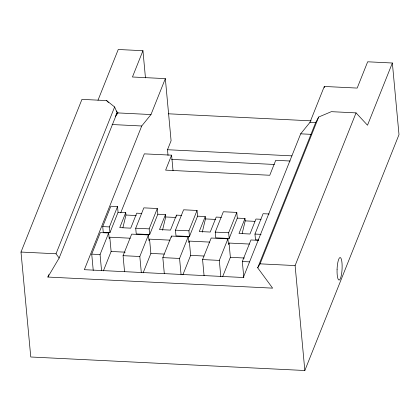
<?xml version="1.0" encoding="UTF-8"?>
<svg xmlns="http://www.w3.org/2000/svg" width="420" height="420" viewBox="0 0 420 420"><rect width="100%" height="100%" fill="white"/><g stroke="black" fill="none" stroke-linecap="round" stroke-linejoin="round"><path stroke-width="0.63" d="M122.918 227.661L125.953 215.03L125.732 212.646L118.067 212.273L109.945 232.633L103.252 232.302L102.722 226.595L110.843 206.236L117.537 206.561L118.067 212.273M162.519 230.234L165.706 216.967L165.485 214.589L157.82 214.216L149.698 234.575L136.243 233.924L135.713 228.218L143.834 207.858L157.295 208.504L157.82 214.216M202.272 232.181L205.459 218.92L205.238 216.541L197.573 216.164L189.452 236.523L175.996 235.867L175.466 230.16L183.593 209.8L197.043 210.457L197.573 216.164M242.167 233.504L245.201 220.873L244.981 218.495L237.316 218.122L229.194 238.476L215.749 237.815L215.219 232.108L223.346 211.754L236.786 212.41L237.316 218.122M109.945 232.633L109.41 226.921L117.537 206.561M130.247 238.208L109.793 237.206L109.2 238.702L108.67 232.995L100.333 232.585L91.728 254.137L93.24 270.412M125.732 212.646L119.758 227.619L130.72 228.16L136.694 213.187L141.808 213.444M120.703 212.851L144.328 153.857L171.591 155.164L165.622 170.137L269.771 175.256L275.746 160.288L290.136 161.023M149.698 234.575L149.168 228.863L157.295 208.504M170.006 240.151L149.552 239.148L148.953 240.644L148.423 234.938L131.675 234.129L123.07 255.675L124.567 271.793M165.485 214.589L159.511 229.561L170.478 230.102L176.447 215.129L181.566 215.381M189.452 236.523L188.921 230.816L197.043 210.457M209.753 242.104L189.304 241.096L188.706 242.597L188.176 236.885L171.434 236.072L162.829 257.618L164.32 273.735M205.238 216.541L199.264 231.509L210.231 232.05L216.2 217.082L221.314 217.334M229.194 238.476L228.664 232.769L236.786 212.41M249.496 244.057L229.047 243.054L228.448 244.55L227.918 238.844L211.186 238.019L202.577 259.571L204.073 275.683M244.981 218.495L239.006 233.468L249.974 234.008L255.943 219.035L261.062 219.287M392.359 63.011L399 134.636L304.836 370.508L30.77 356.995L21 252.053L81.953 99.367L106.627 100.585L114.623 106.964L117.133 112.765L59.152 258.017L47.88 277.058L272.617 288.141L257.696 267.808L315.677 122.556L318.675 117.028L331.359 111.668L356.05 112.886L367.51 125.228L392.359 63.011L367.668 61.793L357.179 88.079L324.287 86.457L309.944 122.388L300.673 133.833L243.322 277.505L84.357 269.687L141.719 125.995L150.99 114.55L165.338 78.624L132.447 76.996L142.947 50.71L118.251 49.492L97.996 100.233M59.152 258.017L56.018 253.78L114.623 106.964M47.88 277.058L48.851 274.622M101.556 270.664L100.06 254.546L108.67 232.995M103.367 270.889L111.121 251.48L109.793 237.206M168.026 155.431L167.501 149.725L171.087 140.747L165.338 78.624M141.314 272.606L139.818 256.489L148.423 234.938M143.126 272.832L150.875 253.418L149.552 239.148M181.062 274.554L179.571 258.442L188.176 236.885M182.879 274.78L190.628 255.371L189.304 241.096M220.804 276.507L219.314 260.395L227.918 238.844M222.621 276.738L230.37 257.324L229.047 243.054M243.815 277.636L242.319 261.524L250.929 239.972L258.641 240.356M258.541 239.92L255.491 239.768L254.961 234.061L263.088 213.707L269.178 214.006M257.696 267.808L260.069 263.844L318.675 117.028M304.836 370.508L295.108 265.571L356.05 112.886M115.999 114.35L117.133 112.765M115.258 116.408L118.073 112.927L150.99 114.55M309.944 122.388L315.745 122.666M135.713 228.218L149.168 228.863M175.466 230.16L188.921 230.816M123.07 255.675L139.818 256.489M168.352 113.794L311.183 120.85M112.051 124.53L141.719 125.995M300.673 133.833L311.635 134.374M167.501 149.725L291.921 155.867M171.649 159.395L274.355 164.467M205.459 218.92L215.78 219.429M245.201 220.873L254.877 221.351M125.953 215.03L136.269 215.534M165.706 216.967L176.027 217.476M102.722 226.595L109.41 226.921M215.219 232.108L228.664 232.769M254.961 234.061L261.062 234.36M111.121 251.48L125.181 252.168M150.875 253.418L164.299 254.079M190.628 255.371L204.052 256.027M230.37 257.324L244.429 258.017M91.728 254.137L100.06 254.546M162.829 257.618L179.571 258.442M202.577 259.571L219.314 260.395M242.319 261.524L249.407 261.87M21 252.053L56.018 253.78M260.069 263.844L295.108 265.571M106.627 100.585L108.386 102.485M116.308 111.027L118.073 112.927M324.287 86.457L324.408 87.754M171.591 155.164L173.035 170.688M176.447 215.129L176.563 216.321M171.434 236.072L171.549 237.337M142.947 50.71L145.462 77.884M337.082 269.236L337.06 272.129A11.256 2.494 -87.2 0 0 339.507 279.888A11.256 2.494 -87.2 0 0 342.106 268.38L342.132 265.487A11.256 2.494 -87.2 0 0 339.685 257.723A11.256 2.494 -87.2 0 0 337.082 269.236"/></g></svg>
